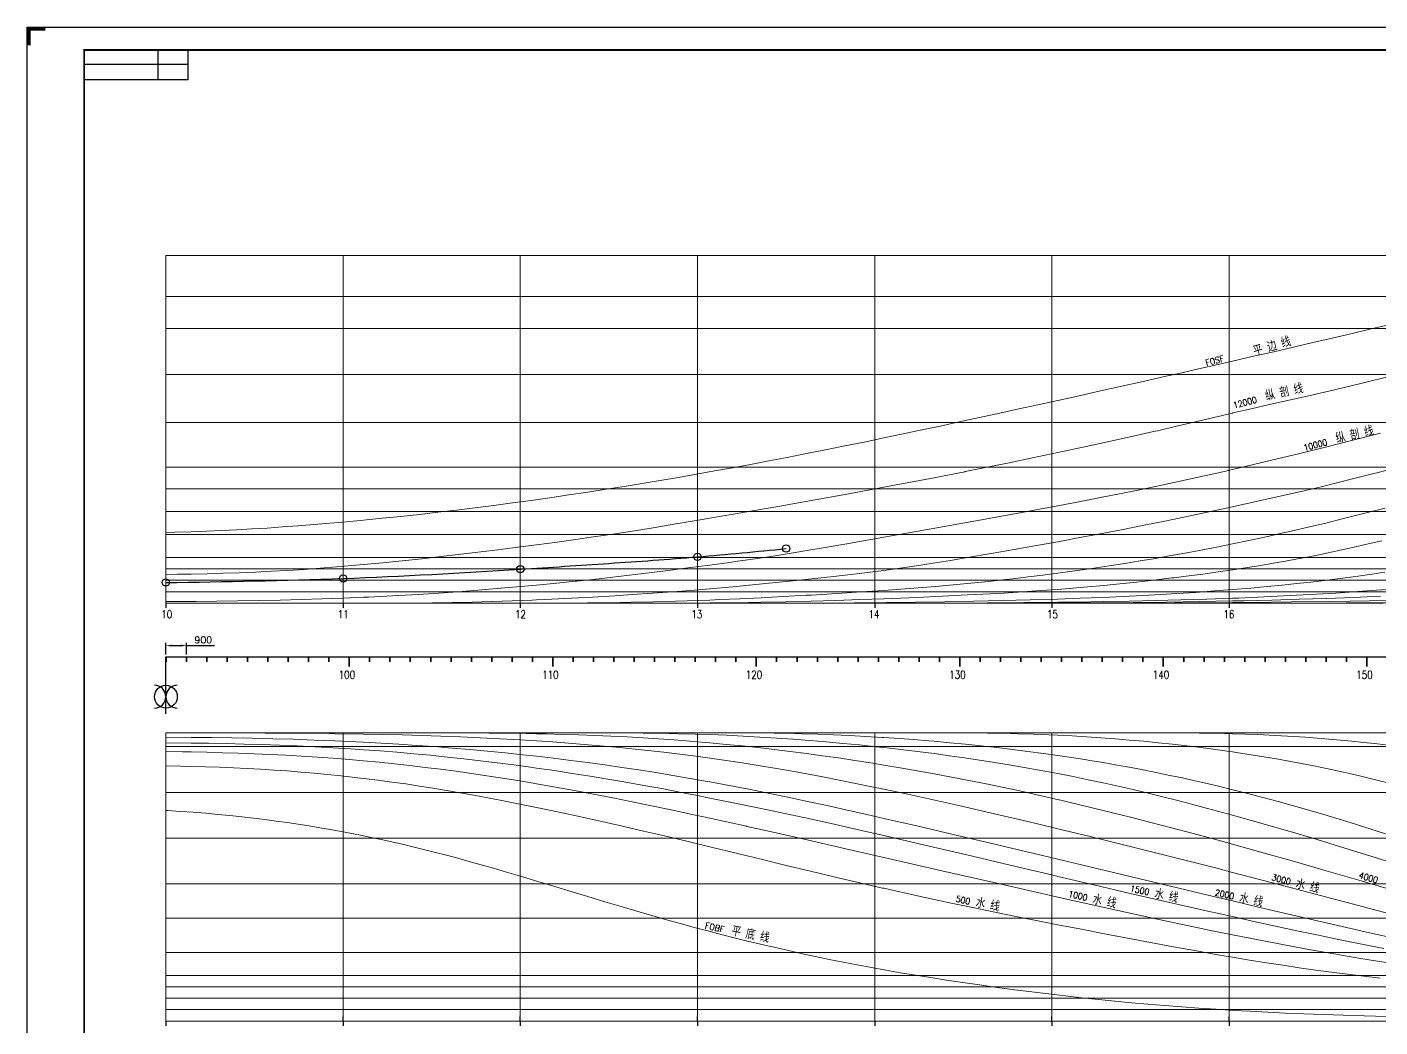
# Model space of a CAD drawing. Header units: millimetres. Extents: x 20870 to 139786, y -130946 to -46846.
# Drawn here: x 20886 to 80050, y -90557 to -46846 of the extents above; entities that cross this region are included whole.
import ezdxf
from ezdxf.enums import TextEntityAlignment as Align

# ---------------------------------------------------------------- set-up
doc = ezdxf.new("R2010")
doc.units = ezdxf.units.MM
doc.header["$LTSCALE"] = 81.4636
for name, color, linetype in [('000BASIC', 8, 'Continuous'), ('11', 7, 'Continuous'), ('13DIMENSION', 255, 'Continuous'), ('TEXTC', 120, 'Continuous')]:
    doc.layers.add(name, color=color, linetype=linetype)
doc.styles.add('HZDX', font='romans', dxfattribs={"height": 6, "bigfont": 'HZDX'})
doc.styles.add('ROMANS', font='romans.shx', dxfattribs={"width": 0.8, "bigfont": 'hzdx.shx'})
doc.styles.get("Standard").update_dxf_attribs({"font": 'romand.shx', "bigfont": 'hzdx.shx'})
doc.dimstyles.new('ISO-25', dxfattribs={"dimtxt": 300, "dimasz": 250, "dimexe": 125, "dimexo": 100, "dimgap": 100, "dimtad": 1, "dimdec": 0, "dimtxsty": 'Standard', "dimcen": 2.5, "dimadec": 0, "dimazin": 0, "dimtfac": 1, "dimtdec": 0, "dimtmove": 0, "dimatfit": 3, "dimfxl": 1, "dimarcsym": 0})

# ---------------------------------------------------------------- blocks, each defined once
blk = doc.blocks.new('*D40')
at = {"color": 0, "linetype": 'Continuous', "lineweight": -2, "ltscale": 81.4636, "transparency": 16777216}
for p, q in [((26957, -74272), (26957, -73761)), ((27207, -73886), (27607, -73886)), ((27857, -74272), (27857, -73761)), ((27857, -73886), (29078, -73886))]:
    blk.add_line(p, q, dxfattribs=at)
at = {"color": 0, "linetype": 'Continuous', "ltscale": 81.4636, "transparency": 16777216}
for points in [[(27207, -73845), (27207, -73928), (26957, -73886)], [(27607, -73845), (27607, -73928), (27857, -73886)]]:
    blk.add_solid(points, dxfattribs=at)
at = {"layer": 'DEFPOINTS', "color": 0, "linetype": 'Continuous', "ltscale": 81.4636, "transparency": 16777216}
for p in [(26957, -73886), (26957, -74372), (27857, -74372)]:
    blk.add_point(p, dxfattribs=at)
at = {"color": 0, "linetype": 'Continuous', "ltscale": 81.4636, "transparency": 16777216, "insert": (28593, -73636), "char_height": 300, "attachment_point": 5}
blk.add_mtext('900', dxfattribs=at)

msp = doc.modelspace()

# ---------------------------------------------------------------- linework, layer by layer
for p, q in [((26625.94, -49146.22), (26625.94, -47846.22)), ((27921.94, -47846.22), (27921.94, -49146.22)), ((23385.94, -48469.6), (27921.94, -48469.6)), ((27921.94, -49146.22), (23385.94, -49146.22))]:
    msp.add_line(p, q)
at = {"const_width": 160}
msp.add_lwpolyline([(20965.94, -47646.22), (20965.94, -46926.22), (21685.94, -46926.22)], dxfattribs=at)
at = {"color": 6, "linetype": 'Continuous', "ltscale": 81.4636}
for centre in [(54081.98, -69645.37), (42456.98, -70545.37), (50206.98, -70005.37), (26956.98, -71130.37), (34706.98, -70950.37)]:
    msp.add_circle(centre, 161.35, dxfattribs=at)
msp.add_spline([(26956.98, -71130.37), (34706.98, -70950.37), (42456.98, -70545.37), (46331.98, -70291.37), (50206.98, -70005.37), (54081.98, -69645.37)], degree=3, dxfattribs=at)
at = {"layer": '000BASIC'}
msp.add_lwpolyline([(139785.94, -46846.22), (139785.94, -130946.22), (20885.94, -130946.22), (20885.94, -46846.22), (139785.94, -46846.22)], dxfattribs=at)
at = {"layer": '000BASIC', "const_width": 80}
msp.add_lwpolyline([(138785.94, -47846.22), (138785.94, -129946.22), (23385.94, -129946.22), (23385.94, -47846.22)], close=True, dxfattribs=at)
at = {"layer": '11', "color": 3, "linetype": 'Continuous', "lineweight": 20}
for p, q in [((26956.98, -72030.79), (26956.98, -56830.37)), ((26956.98, -56830.37), (112415.43, -56830.37)), ((34706.98, -72030.79), (34706.98, -56830.37)), ((34706.98, -72030.79), (34706.98, -56830.37)), ((42456.98, -72030.79), (42456.98, -56830.37)), ((50206.98, -72030.79), (50206.98, -56830.37)), ((57956.98, -72030.79), (57956.98, -56830.37)), ((65706.98, -72030.79), (65706.98, -56830.37)), ((73456.98, -72030.79), (73456.98, -56830.37)), ((26956.98, -58630.37), (110867.02, -58630.37)), ((26956.98, -72030.79), (26956.98, -59430.37)), ((26956.98, -60030.37), (109662.79, -60030.37)), ((26956.98, -62030.37), (107941.25, -62030.37)), ((26956.98, -64130.37), (106134.56, -64130.37)), ((26956.98, -66080.37), (104456.98, -66080.37)), ((26956.98, -67030.37), (109441.56, -67030.37)), ((26956.98, -68030.37), (109316.35, -68030.37)), ((26956.98, -69030.37), (108726.54, -69030.37)), ((26956.98, -70030.37), (107692.52, -70030.37)), ((26956.98, -70530.37), (106970.9, -70530.37)), ((26956.98, -71030.37), (105952.61, -71030.37)), ((26956.98, -71530.37), (104118.63, -71530.37)), ((26956.98, -77701.62), (94651.98, -77701.62)), ((26956.98, -90301.62), (26956.98, -77701.62)), ((34706.98, -90301.62), (34706.98, -77701.62)), ((42456.98, -90301.62), (42456.98, -77701.62)), ((50206.98, -90301.62), (50206.98, -77701.62)), ((57956.98, -90301.62), (57956.98, -77701.62)), ((65706.98, -90301.62), (65706.98, -77701.62)), ((73456.98, -90301.62), (73456.98, -77701.62)), ((26956.98, -78301.62), (100568.02, -78301.62)), ((26956.98, -80301.62), (105011.76, -80301.62)), ((26956.98, -82301.62), (107618.28, -82301.62)), ((26956.98, -84301.62), (109724.94, -84301.62)), ((26956.98, -85801.62), (110880.46, -85801.62)), ((26956.98, -87301.62), (111979.1, -87301.62)), ((26956.98, -88301.62), (112602.14, -88301.62)), ((26956.98, -88801.62), (112872.39, -88801.62)), ((26956.98, -89301.62), (113119.18, -89301.62)), ((26956.98, -89801.62), (113297.63, -89801.62)), ((26956.98, -90301.62), (113362.3, -90301.62))]:
    msp.add_line(p, q, dxfattribs=at)
at = {"layer": '11', "color": 1, "linetype": 'Continuous', "lineweight": 20}
for points in [[(26956.98, -68943.82), (27344.48, -68933.32), (28059.98, -68910.37), (28728.08, -68885.45), (29391.48, -68856.77), (30052.78, -68824.18), (30714.48, -68787.49), (31379.28, -68746.52), (32049.98, -68701.1), (32729.78, -68651.04), (33421.68, -68596.14), (34129.18, -68536.19), (34855.68, -68471.01), (35604.98, -68400.37), (36420.78, -68319.83), (37234.18, -68235.68), (38046.08, -68147.84), (38857.08, -68056.21), (39668.08, -67960.7), (40479.78, -67861.21), (41293.18, -67757.65), (42108.98, -67649.92), (42927.98, -67537.93), (43751.08, -67421.57), (44579.18, -67300.75), (45412.98, -67175.37), (46206.08, -67052.76), (46994.58, -66927.59), (47782.58, -66799.22), (48574.38, -66667.03), (49373.98, -66530.37), (50167.98, -66391.83), (50953.98, -66251.65), (51738.98, -66109.03), (52524.98, -65963.16), (53318.98, -65813.22), (54124.98, -65658.37), (54972.98, -65492.81), (55809.98, -65326.78), (56644.98, -65158.44), (57488.98, -64985.94), (58349.98, -64807.37), (59206.98, -64627.83), (60015.98, -64456.62), (60814.98, -64286.13), (61642.98, -64108.23), (62540.98, -63914.37), (63425.98, -63722.75), (64262.98, -63541.08), (65095.98, -63359.5), (65967.98, -63168.37), (66902.98, -62962.49), (67833.98, -62755.96), (68764.98, -62548.37), (69696.98, -62339.31), (70631.98, -62128.37), (71387.98, -61956.97), (72111.98, -61792.27), (72837.98, -61626.47), (73601.98, -61451.37), (74522.98, -61240.07), (75404.98, -61037.07), (76262.98, -60838.97), (77109.98, -60642.47), (77960.98, -60444.27), (78828.98, -60241.27), (79726.98, -60030.37), (80639.98, -59814.87)], [(26956.98, -70774.38), (27471.78, -70767.13), (28059.98, -70756.77), (28762.68, -70741.65), (29466.18, -70722.44), (30170.48, -70698.73), (30875.78, -70670.18), (31581.98, -70636.48), (32289.28, -70597.41), (32997.68, -70552.86), (33707.18, -70502.85), (34417.88, -70447.58), (35092.28, -70390.71), (35604.98, -70344.92), (36448.08, -70265.03), (37294.98, -70179.21), (38145.78, -70087.95), (39001.08, -69991.77), (39861.28, -69891.22), (40726.88, -69786.86), (41474.88, -69694.51), (42128.28, -69612.36), (43168.98, -69477.9), (44070.58, -69358.26), (44882.28, -69246.72), (45655.48, -69136.41), (46503.18, -69010.7), (47361.08, -68878.43), (48265.38, -68734.07), (49261.58, -68570.17), (49275.88, -68567.79), (50324.98, -68390.98), (50750.98, -68317.82), (52269.98, -68057.55), (53801.98, -67789.74), (55344.98, -67514.03), (56890.98, -67231.91), (58349.98, -66961.38), (58889.98, -66860.32), (60556.98, -66545.49), (61666.98, -66330.37), (61895.98, -66284.8), (61916.98, -66280.63), (62646.98, -66133.8), (63755.98, -65905.79), (64861.98, -65674.33), (65967.98, -65441), (67204.98, -65177.77), (68270.98, -64947.23), (69395.98, -64699.04), (70150.98, -64530.37), (70315.98, -64492.79), (71154.98, -64297.46), (71978.98, -64101.91), (72792.98, -63909.05), (73601.98, -63719.3), (73623.98, -63714.19), (74417.98, -63530.37), (75274.98, -63336.34), (76135.98, -63143.63), (77001.98, -62948.72), (77868.98, -62749.38), (78737.98, -62544.84), (79333.98, -62401.66), (80514.98, -62112.47)], [(26956.98, -71963.4), (28059.98, -71955.76), (28260.48, -71953.97), (29186.48, -71944.45), (30110.78, -71932.46), (31033.08, -71917.47), (31953.28, -71898.85), (32870.88, -71875.94), (33785.48, -71848.11), (34696.98, -71814.85), (35604.98, -71775.84), (35810.58, -71766.16), (36602.78, -71726.35), (37136.78, -71697.23), (38009.08, -71646.04), (38874.28, -71590.66), (39734.68, -71530.87), (40592.38, -71466.38), (41449.58, -71396.9), (42307.98, -71322.23), (43168.98, -71242.29), (44059.78, -71154.85), (44863.58, -71072.44), (44930.18, -71065.45), (45901.58, -70960.59), (46871.48, -70850.52), (47840.48, -70735.7), (48809.48, -70616.55), (49778.98, -70493.18), (50750.98, -70365.17), (51602.98, -70248.84), (51954.98, -70199.46), (52732.98, -70087.23), (53511.98, -69969.87), (54294.98, -69846.66), (55079.98, -69717.5), (55869.98, -69582.94), (56644.98, -69447.38), (58349.98, -69145.26), (59029.98, -69025.04), (60920.98, -68690.34), (62531.98, -68401.47), (64231.98, -68092.62), (65967.98, -67771.87), (66951.98, -67586.45), (67834.98, -67416.31), (68664.98, -67252.22), (69470.98, -67088.77), (70360.98, -66903.51), (71234.98, -66716.81), (72166.98, -66512.76), (72982.98, -66330.37), (73601.98, -66188.69), (74466.98, -65986.1), (75312.98, -65784.49), (76494.98, -65498.04), (77672.98, -65207.1), (78860.98, -64909.52), (80076.98, -64603.36)], [(26956.98, -72030.37), (35604.98, -72030.37), (36069.78, -72030.37), (36912.18, -72029.03), (37760.08, -72024.5), (38614.58, -72016.06), (39476.28, -72002.98), (40344.78, -71984.63), (41219.08, -71960.63), (42097.68, -71930.91), (42978.98, -71895.72), (43168.98, -71887.47), (43829.38, -71856.98), (44701.98, -71813.04), (45619.18, -71762.73), (46584.68, -71705.63), (47345.88, -71657.7), (48236.08, -71597.69), (49108.08, -71534.13), (49912.98, -71471.16), (50750.98, -71401.41), (51754.98, -71312.92), (52750.98, -71220.35), (53776.98, -71120.2), (54681.98, -71027.66), (54784.98, -71016.76), (55338.98, -70957.67), (56156.98, -70866.89), (56915.98, -70778.07), (57639.98, -70688.55), (58349.98, -70595.86), (59065.98, -70497.29), (59783.98, -70393.38), (60515.98, -70282.4), (61275.98, -70162.1), (61837.98, -70070.19), (62011.98, -70041.14), (63043.98, -69866.3), (64054.98, -69689.3), (65028.98, -69514.59), (65967.98, -69343.27), (66347.98, -69273.43), (66770.98, -69195.42), (67745.98, -69013.53), (68749.98, -68822.15), (69741.98, -68628.08), (70718.98, -68431.44), (71680.98, -68232.18), (72632.98, -68030.09), (73601.98, -67819.26), (73787.98, -67778.14), (74959.98, -67517.56), (75950.98, -67293.51), (76794.98, -67098.55), (77530.98, -66924.84), (78215.98, -66759.03), (78964.98, -66572.95), (79775.98, -66366.56), (79915.98, -66330.37), (81255.98, -65984.39)], [(26956.98, -72030.37), (35604.98, -72030.37), (43168.98, -72030.37), (43567.18, -72030.37), (44479.28, -72028.21), (45400.18, -72021.6), (46335.28, -72010.27), (47288.88, -71993.9), (48261.38, -71972.18), (49248.38, -71944.9), (50242.98, -71912.02), (50750.98, -71893.13), (51172.98, -71876.48), (52060.98, -71838.33), (52982.98, -71794.69), (53946.98, -71744.87), (54963.98, -71688.24), (55177.98, -71675.81), (56309.98, -71607.3), (57367.98, -71538.84), (58349.98, -71471.07), (59100.98, -71416.08), (59857.98, -71357.63), (60620.98, -71295.27), (61387.98, -71228.52), (62156.98, -71156.94), (62925.98, -71080.18), (63692.98, -70998.02), (63990.98, -70964.56), (64660.98, -70886.14), (65308.98, -70805.97), (65967.98, -70720.44), (66703.98, -70620.06), (67452.98, -70513.07), (68208.98, -70399.9), (68889.98, -70293.63), (69565.98, -70184.06), (70235.98, -70071.23), (70906.98, -69954.22), (70998.98, -69937.93), (71014.98, -69935), (71758.98, -69800.34), (72382.98, -69682.91), (72990.98, -69564.46), (73601.98, -69441.39), (74317.98, -69291.97), (74994.98, -69146.14), (75208.98, -69099.21), (75625.98, -69006.44), (76291.98, -68855.23), (76967.98, -68697.51), (77680.98, -68526.69), (78461.98, -68335.52), (79332.98, -68117.79), (80271.98, -67879.02)], [(26956.98, -72030.37), (35604.98, -72030.37), (43169.08, -72030.37), (48593.88, -72030.37), (49634.98, -72028.37), (50750.98, -72021.65), (50791.98, -72021.32), (51881.98, -72009.61), (52980.98, -71992.41), (54079.98, -71969.77), (55171.98, -71942.2), (56249.98, -71910.55), (57307.98, -71875.53), (58349.98, -71837.44), (58721.98, -71822.93), (59809.98, -71777.84), (60900.98, -71728.52), (62018.98, -71673.59), (62681.98, -71638.77), (63596.98, -71587.27), (64433.98, -71535.97), (65218.98, -71483.46), (65967.98, -71428.79), (66620.98, -71377.05), (67262.98, -71322.04), (67968.98, -71256.9), (68675.98, -71186.66), (69397.98, -71110.02), (70149.98, -71025.3), (70946.98, -70930.55), (71031.98, -70920.17), (71579.98, -70851.85), (72302.98, -70757.85), (72971.98, -70666.05), (73601.98, -70574.83), (74258.98, -70474.06), (74833.98, -70381.63), (75389.98, -70288.33), (75924.98, -70194.32), (76443.98, -70099.07), (76950.98, -70001.91), (77449.98, -69902.18), (77786.98, -69832.53), (78314.98, -69719.89), (78929.98, -69583.36), (79537.98, -69442.57), (80129.98, -69300.14)], [(26956.98, -72030.37), (35604.98, -72030.37), (43169.08, -72030.37), (50750.98, -72030.37), (54539.98, -72030.37), (55740.98, -72028.35), (57070.98, -72021.33), (58349.98, -72009.98), (58452.98, -72008.86), (59739.98, -71992.55), (61018.98, -71972.13), (62282.98, -71948.01), (63528.98, -71920.3), (64755.98, -71888.67), (65967.98, -71852.23), (66944.98, -71818.77), (67912.98, -71781.24), (68815.98, -71741.68), (69662.98, -71699.98), (70461.98, -71656.04), (71173.98, -71612.75), (72002.98, -71557.63), (72817.98, -71498.52), (73601.98, -71436.92), (74408.98, -71368.46), (75110.98, -71304.68), (75780.98, -71239.77), (76419.98, -71173.91), (77031.98, -71106.84), (77622.98, -71038.07), (78198.98, -70966.95), (78766.98, -70892.72), (79097.98, -70847.64), (79695.98, -70762.37), (80267.98, -70676.08)], [(26956.98, -72030.37), (35604.98, -72030.37), (43169.08, -72030.37), (50751.98, -72030.37), (58349.98, -72030.37), (59774.98, -72030.37), (61323.98, -72027.95), (62887.98, -72020.82), (64475.98, -72008.88), (65967.98, -71992.98), (66832.98, -71981.51), (67965.98, -71964), (69094.98, -71943.32), (70221.98, -71918.96), (71348.98, -71890.32), (72474.98, -71856.66), (73601.98, -71817.16), (73871.98, -71806.65), (74713.98, -71771.25), (75551.98, -71731.93), (76400.98, -71688.02), (77271.98, -71638.81), (78119.98, -71587.66), (79079.98, -71526.21), (79899.98, -71469.68), (80616.98, -71416.29)], [(26956.98, -72030.37), (35604.98, -72030.37), (43169.08, -72030.37), (50751.98, -72030.37), (58349.98, -72030.37), (63094.98, -72030.37), (64705.98, -72028.33), (65967.98, -72023.82), (66345.98, -72021.93), (67806.98, -72012.48), (69260.98, -71999.59), (70710.98, -71982.85), (72156.98, -71961.57), (73601.98, -71934.87), (74100.98, -71924.2), (75319.98, -71894.47), (76522.98, -71859.82), (77713.98, -71820.36), (78895.98, -71776.28), (80075.98, -71727.82)], [(26956.98, -72030.37), (35604.98, -72030.37), (43169.18, -72030.37), (50751.98, -72030.37), (58349.98, -72030.37), (65967.98, -72030.37), (67181.98, -72030.37), (69114.98, -72028.04), (71065.98, -72021.31), (73028.98, -72009.76), (73601.98, -72005.35), (74415.98, -71998.31), (76187.98, -71979.08), (77904.98, -71955.31), (79586.98, -71927.27), (81255.98, -71894.92)], [(26956.98, -72030.37), (35604.98, -72030.37), (43169.18, -72030.37), (50751.98, -72030.37), (58350.98, -72030.37), (65968.98, -72030.37), (73131.98, -72030.37), (73601.98, -72030.3), (75736.98, -72028.22), (78571.98, -72021.29), (81255.98, -72010.55)], [(80185.98, -72030.37), (79190.98, -72030.37), (78195.98, -72030.37), (77200.98, -72030.37), (76205.98, -72030.37), (75210.98, -72030.37), (74215.98, -72030.37), (73220.98, -72030.37), (72225.98, -72030.37), (71230.98, -72030.37), (70235.98, -72030.37), (69240.98, -72030.37), (68245.98, -72030.37), (67250.98, -72030.37), (66255.98, -72030.37), (65260.98, -72030.37), (64265.98, -72030.37), (63270.98, -72030.37), (62275.98, -72030.37), (61280.98, -72030.37), (60285.98, -72030.37), (59290.98, -72030.37), (58295.98, -72030.37), (57300.98, -72030.37), (56306.98, -72030.37), (55311.98, -72030.37), (54316.98, -72030.37), (53321.98, -72030.37), (52326.98, -72030.37), (51331.98, -72030.37), (50336.98, -72030.37), (49341.58, -72030.37), (48346.58, -72030.37), (47351.58, -72030.37), (46356.58, -72030.37), (45361.58, -72030.37), (44366.68, -72030.37), (43371.68, -72030.37), (42376.68, -72030.37), (41381.68, -72030.37), (40386.68, -72030.37), (39391.68, -72030.37), (38396.78, -72030.37), (37401.78, -72030.37), (36406.78, -72030.37), (35411.78, -72030.37), (34416.78, -72030.37), (33421.78, -72030.37), (32426.78, -72030.37), (31431.78, -72030.37), (30436.88, -72030.37), (29441.88, -72030.37), (28446.88, -72030.37), (27451.88, -72030.37), (26956.98, -72030.37)], [(26956.98, -77701.62), (51895.98, -77701.62), (52177.98, -77701.12), (52542.98, -77701.22), (53033.98, -77703.82), (53564.98, -77709.82), (54119.98, -77719.82), (54783.98, -77736.32), (55462.98, -77758.32), (56153.98, -77785.72), (56854.98, -77818.42), (57561.98, -77856.52), (58274.98, -77900.02), (58349.98, -77904.92), (59021.98, -77949.82), (59668.98, -77997.32), (60322.98, -78049.32), (60556.98, -78069.02), (61239.98, -78130.52), (61922.98, -78196.92), (62606.98, -78268.42), (63289.98, -78344.92), (63973.98, -78426.52), (64657.98, -78513.22), (65342.98, -78605.12), (65967.98, -78693.62), (66561.98, -78781.82), (67142.98, -78872.22), (67361.98, -78907.42), (67938.98, -79003.02), (68554.98, -79110.12), (69165.98, -79221.32), (69773.98, -79337.12), (70319.98, -79445.42), (70863.98, -79557.72), (71408.98, -79674.12), (71954.98, -79794.92), (72500.98, -79920.12), (73050.98, -80050.12), (73601.98, -80184.92), (74267.98, -80352.87), (74933.98, -80526.11), (75599.98, -80704.89), (76266.98, -80889.4), (76933.98, -81079.69), (77602.98, -81275.67), (78272.98, -81477.06), (78942.98, -81683.41), (79614.98, -81894.15), (80286.98, -82108.65)], [(26956.98, -77701.62), (65967.98, -77701.62), (85590.98, -77701.62)], [(26956.98, -77701.62), (61539.98, -77701.62), (62209.98, -77703.22), (62880.98, -77709.22), (63552.98, -77720.32), (64225.98, -77736.72), (64898.98, -77758.42), (65572.98, -77785.42), (65967.98, -77803.72), (66593.98, -77836.32), (67220.98, -77873.62), (67846.98, -77915.52), (68472.98, -77962.22), (69098.98, -78013.82), (69724.98, -78070.32), (70350.98, -78132.02), (70975.98, -78198.72), (71601.98, -78270.52), (72226.98, -78347.52), (72852.98, -78429.72), (73477.98, -78516.92), (73601.98, -78534.82), (73865.98, -78573.42), (74418.98, -78657.62), (74970.98, -78746.12), (75520.98, -78839.02), (76070.98, -78936.62), (76617.98, -79039.02), (77163.98, -79146.22), (77708.98, -79258.32), (78251.98, -79375.32), (78793.98, -79497.12), (79333.98, -79623.82), (79918.98, -79764.82), (80505.98, -79910.62)], [(26956.98, -77701.62), (65967.98, -77701.62), (86003.98, -77701.62)], [(26956.98, -77701.62), (65967.98, -77701.62), (79726.98, -77701.62), (80249.98, -77702.32)], [(26956.98, -77701.62), (65967.98, -77701.62), (71064.98, -77701.62), (71611.98, -77703.42), (72155.98, -77708.72), (72699.98, -77717.52), (73248.98, -77729.92), (73601.98, -77739.62), (74151.98, -77757.42), (74692.98, -77777.92), (75225.98, -77801.52), (75751.98, -77828.32), (76271.98, -77858.32), (76787.98, -77891.92), (77298.98, -77929.12), (77808.98, -77970.12), (78316.98, -78015.02), (78824.98, -78064.12), (79333.98, -78117.42), (79808.98, -78171.12), (80286.98, -78228.82)], [(26956.98, -77701.62), (28059.98, -77701.62), (35605.08, -77701.62), (43168.88, -77701.62), (46349.58, -77701.62), (47101.18, -77703.42), (47828.08, -77709.42), (48583.48, -77721.12), (49345.48, -77737.02), (50113.98, -77757.82), (50750.98, -77778.92), (51476.98, -77808.82), (52201.98, -77843.72), (52927.98, -77883.52), (53653.98, -77928.42), (54379.98, -77978.32), (55104.98, -78033.42), (55830.98, -78093.52), (56556.98, -78158.82), (57282.98, -78229.32), (58009.98, -78304.82), (58349.98, -78341.92), (58349.98, -78342.02), (59092.98, -78427.02), (59827.98, -78516.22), (60556.98, -78609.72), (61220.98, -78700.02), (61880.98, -78793.82), (62535.98, -78891.62), (63188.98, -78993.62), (63841.98, -79100.22), (64493.98, -79211.82), (65148.98, -79328.82), (65806.98, -79451.52), (65967.98, -79482.42), (66626.98, -79612.12), (67284.98, -79747.22), (67941.98, -79887.52), (68598.98, -80032.92), (69253.98, -80183.32), (69907.98, -80338.31), (70560.98, -80497.86), (71212.98, -80661.67), (71863.98, -80829.5), (72513.98, -81001.1), (73162.98, -81176.2), (73601.98, -81296.52), (74473.98, -81539.74), (75348.98, -81789.2), (76227.98, -82045.62), (77111.98, -82309.43), (78002.98, -82580.51), (78899.98, -82858.13), (79801.98, -83141.04), (80708.98, -83427.71)], [(26956.98, -77701.62), (28059.98, -77701.62), (35604.98, -77701.62), (39079.78, -77701.62), (40157.08, -77703.62), (41076.08, -77709.02), (41909.38, -77717.82), (42696.18, -77729.92), (43168.98, -77739.32), (43591.98, -77748.72), (44299.78, -77767.02), (45007.18, -77788.92), (45713.78, -77814.92), (46419.58, -77845.62), (47124.38, -77881.32), (47828.08, -77922.62), (48505.68, -77965.72), (49185.78, -78012.82), (49867.98, -78064.72), (50551.98, -78121.82), (50750.98, -78139.52), (51452.98, -78204.02), (52154.98, -78273.42), (52856.98, -78347.92), (53559.98, -78427.52), (54262.98, -78512.42), (54965.98, -78602.62), (55669.98, -78697.92), (56373.98, -78798.42), (57078.98, -78903.92), (57783.98, -79014.12), (58349.98, -79105.92), (59073.98, -79227.92), (59817.98, -79358.52), (60556.98, -79493.02), (61316.98, -79635.12), (62075.98, -79782.22), (62835.98, -79934.62), (63594.98, -80092.02), (64353.98, -80254.62), (65112.98, -80422.08), (65870.98, -80594.31), (65967.98, -80616.62), (66146.98, -80658.11), (66447.98, -80728.43), (67346.98, -80942.14), (68243.98, -81161.11), (69138.98, -81384.97), (70033.98, -81613.42), (70927.98, -81846.15), (71819.98, -82082.89), (72711.98, -82323.42), (73601.98, -82567.51), (74949.98, -82942.9), (76309.98, -83327.53), (77700.98, -83726.57), (79133.98, -84142.77), (80607.98, -84572.66)], [(80940.98, -77701.62), (79941.98, -77701.62), (78943.98, -77701.62), (77945.98, -77701.62), (76947.98, -77701.62), (75949.98, -77701.62), (74951.98, -77701.62), (73952.98, -77701.62), (72954.98, -77701.62), (71956.98, -77701.62), (70958.98, -77701.62), (69960.98, -77701.62), (68962.98, -77701.62), (67963.98, -77701.62), (66965.98, -77701.62), (65967.98, -77701.62), (64978.98, -77701.62), (63990.98, -77701.62), (63001.98, -77701.62), (62012.98, -77701.62), (61023.98, -77701.62), (60035.98, -77701.62), (59046.98, -77701.62), (58057.98, -77701.62), (57069.98, -77701.62), (56080.98, -77701.62), (55091.98, -77701.62), (54102.98, -77701.62), (53114.98, -77701.62), (52125.98, -77701.62), (51136.98, -77701.62), (50148.98, -77701.62), (49159.78, -77701.62), (48171.08, -77701.62), (47182.38, -77701.62), (46193.68, -77701.62), (45204.88, -77701.62), (44216.18, -77701.62), (43227.48, -77701.62), (42238.78, -77701.62), (41250.08, -77701.62), (40261.38, -77701.62), (39272.58, -77701.62), (38283.88, -77701.62), (37295.18, -77701.62), (36306.48, -77701.62), (35317.78, -77701.62), (34328.98, -77701.62), (33340.28, -77701.62), (32351.58, -77701.62), (31362.88, -77701.62), (30374.18, -77701.62), (29385.48, -77701.62), (28396.68, -77701.62), (27407.98, -77701.62), (26956.98, -77701.62)], [(26956.98, -77702.98), (28059.98, -77703.52), (28393.68, -77703.72), (29845.18, -77705.82), (31287.18, -77711.02), (32712.38, -77720.52), (34117.48, -77735.32), (34360.88, -77738.52), (35604.98, -77757.62), (36445.08, -77773.72), (37288.58, -77793.02), (38135.98, -77816.02), (38987.88, -77843.42), (39844.18, -77875.62), (40704.78, -77913.12), (41569.18, -77956.12), (42436.58, -78004.72), (43168.98, -78049.82), (43862.78, -78096.72), (44557.08, -78147.72), (45251.88, -78203.02), (45947.18, -78262.72), (46642.98, -78327.22), (47339.28, -78396.72), (48036.18, -78471.22), (48733.58, -78551.02), (49430.98, -78636.02), (50129.98, -78726.32), (50750.98, -78811.12), (51453.98, -78911.92), (52156.98, -79017.82), (52860.98, -79129.02), (53566.98, -79245.72), (54272.98, -79368.12), (54980.98, -79495.92), (55690.98, -79629.02), (56402.98, -79767.02), (57115.98, -79909.52), (57829.98, -80055.82), (58349.98, -80164.22), (59399.98, -80387.13), (60452.98, -80616), (61508.98, -80850.99), (62568.98, -81092.14), (63635.98, -81339.2), (64707.98, -81591.62), (65785.98, -81848.57), (65967.98, -81892.25), (67371.98, -82232.2), (68774.98, -82576.62), (70176.98, -82925.57), (71577.98, -83279.21), (72976.98, -83637.76), (73601.98, -83799.59), (75295.98, -84242.91), (76951.98, -84680.5), (78166.98, -85003.69), (78620.98, -85124.12), (79989.98, -85485.41), (81255.98, -85815.7)], [(26956.98, -77889.54), (28059.98, -77897.72), (28949.78, -77907.12), (29841.88, -77919.72), (30736.78, -77936.22), (31634.78, -77957.12), (32535.98, -77982.92), (33440.48, -78013.92), (34348.08, -78050.32), (35258.38, -78092.22), (35604.98, -78109.52), (36376.88, -78151.22), (37149.38, -78197.52), (37922.28, -78248.42), (38695.68, -78304.12), (39469.48, -78364.92), (40243.48, -78430.72), (41017.88, -78501.72), (41792.38, -78577.82), (42566.98, -78659.02), (43168.98, -78725.72), (43913.78, -78812.52), (44658.98, -78904.32), (45404.48, -79001.02), (46150.18, -79103.02), (46895.98, -79210.22), (47641.88, -79322.72), (48387.78, -79440.52), (49133.58, -79563.52), (49878.98, -79691.62), (50623.98, -79824.72), (50750.98, -79847.82), (51596.98, -80005.32), (52444.98, -80168.72), (53296.98, -80338.37), (54152.98, -80514.21), (55011.98, -80696.03), (55876.98, -80883.28), (56744.98, -81075.17), (57615.98, -81270.79), (58349.98, -81437.42), (59852.98, -81782.22), (61379.98, -82137.74), (62961.98, -82511.08), (64613.98, -82904.64), (64679.98, -82920.25), (65967.98, -83227.64), (72659.98, -84823.14), (73601.98, -85047.68), (74797.98, -85331.14), (75994.98, -85612.72), (77192.98, -85891.64), (78391.98, -86167.05), (79593.98, -86438.08), (80797.98, -86703.78)], [(26956.98, -78134), (28059.98, -78145.62), (28829.68, -78156.72), (29600.58, -78171.22), (30372.98, -78189.62), (31146.88, -78212.22), (31922.48, -78239.52), (32699.68, -78271.82), (33478.58, -78309.42), (34259.08, -78352.22), (35040.98, -78400.42), (35604.98, -78438.52), (36335.28, -78492.12), (37065.48, -78550.72), (37795.78, -78614.42), (38526.08, -78683.12), (39256.38, -78757.02), (39986.68, -78836.02), (40716.98, -78920.22), (41447.28, -79009.52), (42177.48, -79103.82), (42907.68, -79203.02), (43168.98, -79239.72), (43948.68, -79352.62), (44728.58, -79470.62), (45508.98, -79593.92), (46289.98, -79722.52), (47071.88, -79856.42), (47854.78, -79995.62), (48638.78, -80139.92), (49423.98, -80288.82), (50209.98, -80442.08), (50750.98, -80549.49), (51833.98, -80768.54), (52921.98, -80993.68), (54019.98, -81225.86), (55126.98, -81465.65), (56244.98, -81712.99), (57370.98, -81967.12), (58349.98, -82191.02), (60141.98, -82606.36), (61978.98, -83037.62), (63871.98, -83485.33), (65810.98, -83943.64), (65967.98, -83980.59), (67534.98, -84348.56), (69132.98, -84720.54), (70790.98, -85101.75), (72519.98, -85493.69), (73601.98, -85735.97), (74539.98, -85944.34), (75479.98, -86149.98), (76420.98, -86352.47), (77364.98, -86551.4), (78311.98, -86746.34), (79260.98, -86936.9), (80213.98, -87122.66)], [(26956.98, -78521), (27680.98, -78530.42), (28059.98, -78536.52), (28747.58, -78549.92), (29435.88, -78566.92), (30124.88, -78587.92), (30814.88, -78613.22), (31505.68, -78643.12), (32197.28, -78678.02), (32889.78, -78717.92), (33583.08, -78763.12), (34277.18, -78813.52), (34971.78, -78869.22), (35604.98, -78924.52), (36278.38, -78987.92), (36951.88, -79056.32), (37625.58, -79129.72), (38299.58, -79208.42), (38973.78, -79292.22), (39648.18, -79381.32), (40322.68, -79475.52), (40997.38, -79574.72), (41672.18, -79678.72), (42347.08, -79787.42), (43022.08, -79900.52), (43168.98, -79925.62), (43997.58, -80070.52), (44828.48, -80221.12), (45662.78, -80377.77), (46501.48, -80540.82), (47345.28, -80710.21), (48194.48, -80885.46), (49048.48, -81065.76), (49906.98, -81250.07), (50750.98, -81433.62), (52354.98, -81786.36), (52368.98, -81789.5), (53257.98, -81987.27), (54994.98, -82378.45), (56687.98, -82764.23), (58349.98, -83145.55), (60892.98, -83729.26), (63425.98, -84308.02), (65967.98, -84883.7), (67075.98, -85132.68), (68190.98, -85381.58), (69317.98, -85630.14), (70458.98, -85877.75), (71615.98, -86123.48), (72786.98, -86366.22), (73601.98, -86531.44), (74432.98, -86696.18), (75265.98, -86857.49), (76100.98, -87015.06), (76938.98, -87168.6), (77779.98, -87317.84), (78622.98, -87462.55), (79469.98, -87602.56), (80318.98, -87737.74)], [(26956.98, -79143.75), (27597.18, -79156.52), (28059.98, -79167.62), (28685.78, -79185.12), (29301.08, -79206.02), (29907.38, -79230.42), (30506.28, -79258.62), (31099.38, -79290.82), (31688.08, -79327.22), (32274.18, -79368.12), (32859.08, -79413.62), (33444.48, -79463.92), (34031.98, -79519.42), (34623.18, -79580.22), (35219.58, -79646.62), (35604.98, -79692.12), (36231.78, -79770.02), (36845.48, -79851.12), (37449.08, -79935.62), (38045.68, -80024.02), (38638.38, -80116.62), (39230.28, -80213.92), (39824.58, -80316.19), (40424.38, -80423.97), (41033.08, -80537.63), (41653.98, -80657.62), (42290.38, -80784.37), (42945.58, -80918.32), (43168.98, -80964.7), (44152.28, -81171.25), (45096.28, -81374.36), (46015.58, -81576.87), (46924.58, -81781.68), (47837.58, -81991.65), (48769.08, -82209.68), (49732.98, -82438.68), (50743.98, -82681.56), (50750.98, -82683.15), (51947.98, -82973.56), (53047.98, -83241.61), (54085.98, -83494.02), (55095.98, -83737.62), (56110.98, -83979.41), (57167.98, -84226.45), (58301.98, -84485.94), (58349.98, -84496.85), (59368.98, -84725.04), (60346.98, -84939.3), (61302.98, -85143.56), (62250.98, -85341.85), (63209.98, -85538.24), (64196.98, -85736.87), (65228.98, -85941.95), (65967.98, -86087.51), (66995.98, -86289.36), (68009.98, -86487.08), (69013.98, -86680.7), (70013.98, -86870.26), (71014.98, -87055.73), (72020.98, -87237.04), (73035.98, -87414.05), (73601.98, -87509.99), (74349.98, -87633.81), (75082.98, -87751.19), (75804.98, -87862.54), (76517.98, -87968.22), (77225.98, -88068.57), (77929.98, -88163.93), (78635.98, -88254.61), (79343.98, -88340.92), (80058.98, -88423.12)], [(26956.98, -81094.76), (27035.48, -81099.15), (27602.18, -81135.23), (28156.98, -81174.95), (28700.78, -81218.31), (29234.38, -81265.31), (29758.58, -81315.93), (30274.08, -81370.15), (30781.58, -81427.95), (31281.68, -81489.29), (31775.08, -81554.12), (32262.28, -81622.4), (32743.78, -81694.07), (33220.08, -81769.09), (33691.68, -81847.38), (34158.88, -81928.87), (34622.08, -82013.49), (35081.78, -82101.16), (35538.08, -82191.8), (35991.48, -82285.31), (36441.98, -82381.62), (36900.38, -82482.79), (37359.58, -82587.32), (37820.68, -82695.68), (38285.08, -82808.42), (38754.78, -82926.2), (39232.08, -83049.76), (39719.98, -83179.97), (40222.18, -83317.84), (40742.78, -83464.46), (41286.68, -83621.12), (41859.68, -83789.2), (42467.88, -83970.27), (43118.88, -84166.05), (43820.48, -84378.45), (44581.88, -84609.55), (45412.98, -84861.62), (46160.18, -85086.83), (46872.08, -85298.99), (47553.48, -85499.35), (48209.08, -85689.06), (48842.98, -85869.21), (49458.98, -86040.83), (50060.98, -86204.87), (50652.98, -86362.22), (51235.98, -86513.69), (51814.98, -86660.05), (52390.98, -86802), (52966.98, -86940.2), (53543.98, -87075.22), (54124.98, -87207.62), (54737.98, -87343.51), (55348.98, -87474.84), (55959.98, -87601.88), (56571.98, -87724.95), (57188.98, -87844.37), (57810.98, -87960.51), (58440.98, -88073.76), (59081.98, -88184.53), (59735.98, -88293.3), (60405.98, -88400.55), (61094.98, -88506.81), (61805.98, -88612.63), (62540.98, -88718.62), (63314.98, -88826.52), (64074.98, -88928.65), (64822.98, -89025.22), (65560.98, -89116.46), (66292.98, -89202.59), (67017.98, -89283.82), (67740.98, -89360.37), (68460.98, -89432.42), (69181.98, -89500.19), (69904.98, -89563.86), (70631.98, -89623.62), (71387.98, -89681.86), (72136.98, -89735.82), (72881.98, -89785.66), (73626.98, -89831.58), (74377.98, -89873.83), (75140.98, -89912.71), (75919.98, -89948.58), (76723.98, -89981.85), (77559.98, -90013.02), (78435.98, -90042.62), (79360.98, -90071.26), (80345.98, -90099.62)]]:
    msp.add_lwpolyline(points, dxfattribs=at)
at = {"layer": '11', "color": 7, "linetype": 'Continuous'}
msp.add_lwpolyline([(26956.98, -74371.64), (26966.98, -74371.64), (26966.98, -74588.79), (26966.98, -74371.64), (27856.98, -74371.64), (27856.98, -74588.79), (27856.98, -74371.64), (28746.98, -74371.64), (28746.98, -74588.79), (28746.98, -74371.64), (29636.98, -74371.64), (29636.98, -74588.79), (29636.98, -74371.64), (30526.98, -74371.64), (30526.98, -74588.79), (30526.98, -74371.64), (31416.98, -74371.64), (31416.98, -74588.79), (31416.98, -74371.64), (32306.98, -74371.64), (32306.98, -74588.79), (32306.98, -74371.64), (33196.98, -74371.64), (33196.98, -74588.79), (33196.98, -74371.64), (34086.98, -74371.64), (34086.98, -74588.79), (34086.98, -74371.64), (34976.98, -74371.64), (34976.98, -74805.93), (34976.98, -74371.64), (35866.98, -74371.64), (35866.98, -74588.79), (35866.98, -74371.64), (36756.98, -74371.64), (36756.98, -74588.79), (36756.98, -74371.64), (37646.98, -74371.64), (37646.98, -74588.79), (37646.98, -74371.64), (38536.98, -74371.64), (38536.98, -74588.79), (38536.98, -74371.64), (39426.98, -74371.64), (39426.98, -74588.79), (39426.98, -74371.64), (40316.98, -74371.64), (40316.98, -74588.79), (40316.98, -74371.64), (41206.98, -74371.64), (41206.98, -74588.79), (41206.98, -74371.64), (42096.98, -74371.64), (42096.98, -74588.79), (42096.98, -74371.64), (42986.98, -74371.64), (42986.98, -74588.79), (42986.98, -74371.64), (43876.98, -74371.64), (43876.98, -74805.93), (43876.98, -74371.64), (44766.98, -74371.64), (44766.98, -74588.79), (44766.98, -74371.64), (45656.98, -74371.64), (45656.98, -74588.79), (45656.98, -74371.64), (46546.98, -74371.64), (46546.98, -74588.79), (46546.98, -74371.64), (47436.98, -74371.64), (47436.98, -74588.79), (47436.98, -74371.64), (48326.98, -74371.64), (48326.98, -74588.79), (48326.98, -74371.64), (49216.98, -74371.64), (49216.98, -74588.79), (49216.98, -74371.64), (50106.98, -74371.64), (50106.98, -74588.79), (50106.98, -74371.64), (50996.98, -74371.64), (50996.98, -74588.79), (50996.98, -74371.64), (51886.98, -74371.64), (51886.98, -74588.79), (51886.98, -74371.64), (52776.98, -74371.64), (52776.98, -74805.93), (52776.98, -74371.64), (53666.98, -74371.64), (53666.98, -74588.79), (53666.98, -74371.64), (54556.98, -74371.64), (54556.98, -74588.79), (54556.98, -74371.64), (55446.98, -74371.64), (55446.98, -74588.79), (55446.98, -74371.64), (56336.98, -74371.64), (56336.98, -74588.79), (56336.98, -74371.64), (57226.98, -74371.64), (57226.98, -74588.79), (57226.98, -74371.64), (58116.98, -74371.64), (58116.98, -74588.79), (58116.98, -74371.64), (59006.98, -74371.64), (59006.98, -74588.79), (59006.98, -74371.64), (59896.98, -74371.64), (59896.98, -74588.79), (59896.98, -74371.64), (60786.98, -74371.64), (60786.98, -74588.79), (60786.98, -74371.64), (61676.98, -74371.64), (61676.98, -74805.93), (61676.98, -74371.64), (62566.98, -74371.64), (62566.98, -74588.79), (62566.98, -74371.64), (63456.98, -74371.64), (63456.98, -74588.79), (63456.98, -74371.64), (64346.98, -74371.64), (64346.98, -74588.79), (64346.98, -74371.64), (65236.98, -74371.64), (65236.98, -74588.79), (65236.98, -74371.64), (66126.98, -74371.64), (66126.98, -74588.79), (66126.98, -74371.64), (67016.98, -74371.64), (67016.98, -74588.79), (67016.98, -74371.64), (67906.98, -74371.64), (67906.98, -74588.79), (67906.98, -74371.64), (68796.98, -74371.64), (68796.98, -74588.79), (68796.98, -74371.64), (69686.98, -74371.64), (69686.98, -74588.79), (69686.98, -74371.64), (70576.98, -74371.64), (70576.98, -74805.93), (70576.98, -74371.64), (71466.98, -74371.64), (71466.98, -74588.79), (71466.98, -74371.64), (72356.98, -74371.64), (72356.98, -74588.79), (72356.98, -74371.64), (73246.98, -74371.64), (73246.98, -74588.79), (73246.98, -74371.64), (74136.98, -74371.64), (74136.98, -74588.79), (74136.98, -74371.64), (75026.98, -74371.64), (75026.98, -74588.79), (75026.98, -74371.64), (75916.98, -74371.64), (75916.98, -74588.79), (75916.98, -74371.64), (76806.98, -74371.64), (76806.98, -74588.79), (76806.98, -74371.64), (77696.98, -74371.64), (77696.98, -74588.79), (77696.98, -74371.64), (78586.98, -74371.64), (78586.98, -74588.79), (78586.98, -74371.64), (79476.98, -74371.64), (79476.98, -74805.93), (79476.98, -74371.64), (80366.98, -74371.64)], dxfattribs=at)
at = {"layer": '13DIMENSION'}
for p, q in [((26956.98, -72030.37), (26956.98, -72230.37)), ((34706.98, -72030.37), (34706.98, -72230.37)), ((42456.98, -72030.37), (42456.98, -72230.37)), ((50206.98, -72030.37), (50206.98, -72230.37)), ((57956.98, -72030.37), (57956.98, -72230.37)), ((65706.98, -72030.37), (65706.98, -72230.37)), ((73456.98, -72030.37), (73456.98, -72230.37)), ((26956.98, -76871.64), (26956.98, -74371.64)), ((26956.98, -90301.62), (26956.98, -90501.62)), ((34706.98, -90301.62), (34706.98, -90101.62)), ((34706.98, -90301.62), (34706.98, -90501.62)), ((42456.98, -90301.62), (42456.98, -90101.62)), ((42456.98, -90301.62), (42456.98, -90501.62)), ((50206.98, -90301.62), (50206.98, -90101.62)), ((50206.98, -90301.62), (50206.98, -90501.62)), ((57956.98, -90301.62), (57956.98, -90501.62)), ((65706.98, -90301.62), (65706.98, -90101.62)), ((65706.98, -90301.62), (65706.98, -90501.62)), ((73456.98, -90301.62), (73456.98, -90101.62)), ((73456.98, -90301.62), (73456.98, -90501.62))]:
    msp.add_line(p, q, dxfattribs=at)
msp.add_circle((26956.98, -76121.64), 500, dxfattribs=at)
for centre, start, end in [((26456.98, -76121.64), 270, 90), ((27456.98, -76121.64), 90, 270)]:
    msp.add_arc(centre, 500, start, end, dxfattribs=at)

# ---------------------------------------------------------------- texts
at = {"layer": '11', "color": 7, "width": 0.9}
for s, rotation, p in [('FOSF', 14.4487461, (72460.86, -61664.71)), ('12000', 14.7822692, (73671.16, -63525.23)), ('10000', 14.7822692, (76750.4, -65380.92)), ('3000', 345.4782747, (75292.6, -84134.78)), ('4000', 343.815627, (79105.61, -84048.37)), ('1500', 347.8088628, (69106.12, -84625.53)), ('2000', 347.8088628, (72814.42, -84809.26)), ('500', 347.8088628, (61480.41, -85077.13)), ('1000', 347.8088628, (66400.87, -84868.25)), ('FOBF', 347.8088628, (50519.9, -86255.97))]:
    msp.add_text(s, height=274.125, rotation=rotation, dxfattribs=at).set_placement(p)
at = {"layer": '13DIMENSION', "color": 4, "style": 'ROMANS', "width": 0.8}
for s, p in [('10', (26994.98, -72515.3)), ('11', (34715.48, -72515.3)), ('12', (42463.98, -72515.3)), ('13', (50176.48, -72515.3)), ('14', (57926.48, -72515.3)), ('15', (65729.48, -72515.3)), ('16', (73444.98, -72515.3))]:
    msp.add_text(s, height=350, dxfattribs=at).set_placement(p, align=Align.MIDDLE)
for s, p in [('100', (34513.23, -75336.03)), ('110', (43413.23, -75336.03)), ('120', (52313.43, -75336.03)), ('130', (61213.43, -75336.03)), ('140', (70113.43, -75336.03)), ('150', (79013.43, -75336.03))]:
    msp.add_text(s, height=350, dxfattribs=at).set_placement(p)
at = {"layer": 'TEXTC', "style": 'HZDX', "width": 0.8}
msp.add_text('平 边 线', height=400, rotation=16.3559274, dxfattribs=at).set_placement((75386.09, -61000.16), align=Align.CENTER)
for s, rotation, p in [('纵 剖 线', 12.3861092, (75044.7, -62992.46)), ('纵 剖 线', 12.3861092, (78123.94, -64848.16)), ('水 线', 348.8035287, (70193.12, -84735.99)), ('水 线', 346.4729406, (76374.21, -84289.36)), ('水 线', 348.8035287, (62383.25, -85115.76)), ('水 线', 348.8035287, (67487.87, -84978.72)), ('水 线', 348.8035287, (73901.42, -84919.73)), ('平 底 线', 348.8035287, (51692.51, -86359.51))]:
    msp.add_text(s, height=400, rotation=rotation, dxfattribs=at).set_placement(p, align=Align.MIDDLE_LEFT)

# ---------------------------------------------------------------- dimensions: what is measured, and where the dimension line sits
at = {"linetype": 'Continuous', "ltscale": 81.4636}
dim = msp.add_linear_dim(base=(26956.98, -73886.24), p1=(27856.98, -74371.64), p2=(26956.98, -74371.64), dimstyle='ISO-25', dxfattribs=at)
dim.commit()
dim.dimension.update_dxf_attribs({"geometry": '*D40', "text_midpoint": (28592.7, -73886.24), "dimtype": 160})

doc.saveas('drawing.dxf')
